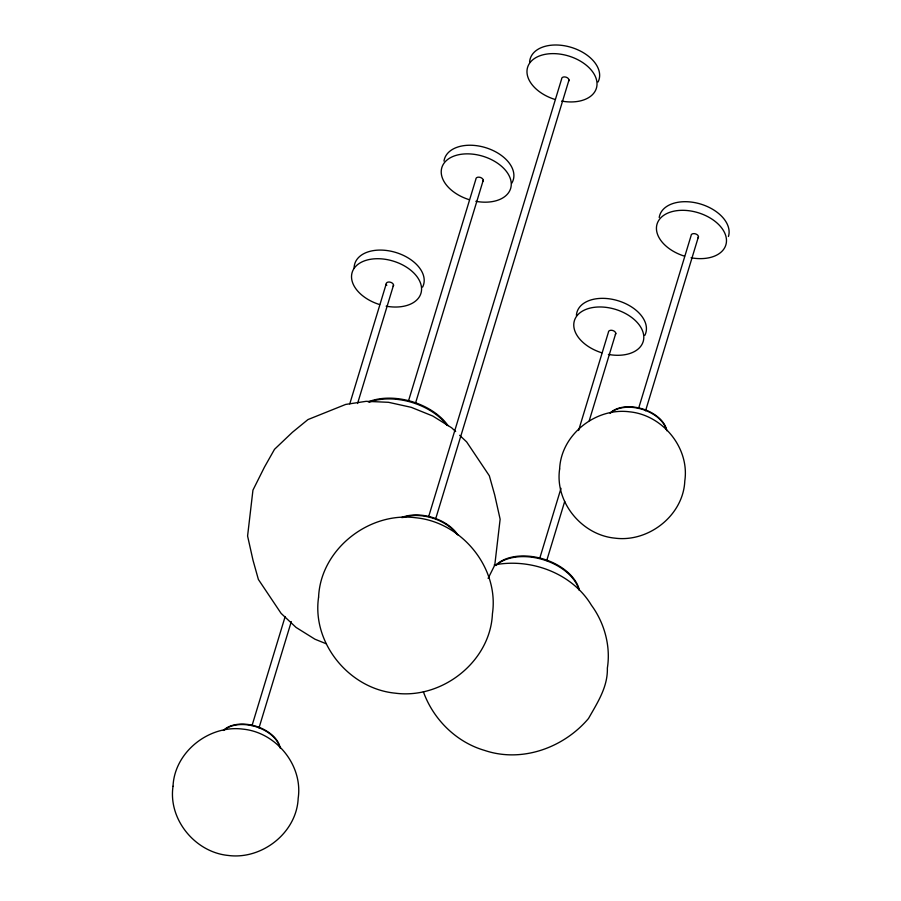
<?xml version="1.0" encoding="UTF-8"?>
<svg xmlns="http://www.w3.org/2000/svg" width="901" height="901" viewBox="0 0 901 901"><rect width="100%" height="100%" fill="white"/><g stroke="black" fill="none" stroke-linecap="round" stroke-linejoin="round"><path stroke-width="1.35" d="M252.021 725.609L285.155 616.566M349.768 403.873L386.169 284.063M258.992 727.94L291.305 621.589M357.562 403.513L393.557 285.043M408.446 401.114L475.874 179.209A3.795 2.41 16.9 0 1 480.301 177.407A3.795 2.41 16.9 0 1 482.88 181.383M415.429 403.445L483.263 180.189M428.696 516.476L561.627 78.973A3.795 2.41 16.9 0 1 566.042 77.171A3.795 2.41 16.9 0 1 568.632 81.135M435.679 518.807L569.004 79.952M539.755 558.26L560.996 488.331M578.577 430.498L608.4 332.311A3.795 2.41 16.9 0 1 612.826 330.521A3.795 2.41 16.9 0 1 615.406 334.485M546.727 560.591L564.713 501.418M589.231 420.722L615.788 333.302M638.572 408.491L691.078 235.668A3.795 2.41 16.9 0 1 695.504 233.866A3.795 2.41 16.9 0 1 698.095 237.841M645.555 410.811L698.466 236.648M488.117 578.386L494.773 565.085L500.134 519.213L494.705 494.976L489.333 475.773L466.628 441.884L459.645 435.307M494.199 564.95C530.385 557.854 572.09 572.968 591.428 605.247C604.447 622.861 610.855 646.344 607.364 668.046C607.916 686.967 597.431 702.701 588.499 718.502C563.643 747.841 521.882 763.001 484.603 750.409C456.176 742.165 433.223 719.235 423.38 691.754M326.353 643.821L314.956 639.214L296.057 627.423L281.089 613.356L258.384 579.456L253.012 560.264L247.584 536.016L252.944 490.144L264.432 467.168L274.512 449.306L292.408 432.289L307.962 419.573L345.725 404.414L366.166 401.317L388.511 402.308L411.228 407.32L432.762 416.025L451.66 427.806L455.658 431.556M684.546 256.177A35.95 22.773 16.9 0 1 663.789 215.294A35.95 22.773 16.9 0 1 723.007 229.856A35.95 22.773 16.9 0 1 691.056 257.776M659.205 217.535A35.95 22.773 16.9 0 1 699.199 203.637A35.95 22.773 16.9 0 1 728.425 236.501M610.011 413.154A31.265 19.799 16.9 0 1 642.571 408.919A31.265 19.799 16.9 0 1 666.819 430.757M610.698 412.827A31.265 19.799 16.9 0 1 641.647 409.122A31.265 19.799 16.9 0 1 666.143 429M601.857 352.82A35.95 22.773 16.9 0 1 581.111 311.949A35.95 22.773 16.9 0 1 640.329 326.511A35.95 22.773 16.9 0 1 608.378 354.431M576.403 315.395A35.95 22.773 16.9 0 1 617.41 300.54A35.95 22.773 16.9 0 1 644.834 335.352M496.079 564.916A46.255 29.294 16.9 0 1 543.472 559.048A46.255 29.294 16.9 0 1 579.411 590.369M495.888 565.569A46.255 29.294 16.9 0 1 542.312 559.408A46.255 29.294 16.9 0 1 578.881 589.671M386.788 285.38A3.795 2.41 16.9 0 1 389.637 282.047A3.795 2.41 16.9 0 1 393.185 286.225M379.636 304.572A35.95 22.773 16.9 0 1 358.88 263.689A35.95 22.773 16.9 0 1 418.098 278.251A35.95 22.773 16.9 0 1 386.146 306.171M354.138 268.363A35.95 22.773 16.9 0 1 394.278 252.021A35.95 22.773 16.9 0 1 422.603 287.092M223.392 730.474A31.265 19.799 16.9 0 1 255.963 726.229A31.265 19.799 16.9 0 1 280.2 748.078M224.079 730.137A31.265 19.799 16.9 0 1 255.828 726.668A31.265 19.799 16.9 0 1 279.839 747.413M555.084 99.482A35.95 22.773 16.9 0 1 534.327 58.599A35.95 22.773 16.9 0 1 593.545 73.161A35.95 22.773 16.9 0 1 561.593 101.081M529.619 62.045A35.95 22.773 16.9 0 1 570.637 47.19A35.95 22.773 16.9 0 1 598.05 82.002M401.564 517.557A37.211 23.572 16.9 0 1 457.967 535.025M402.623 517.613A37.211 23.572 16.9 0 1 457.077 534.484M469.331 199.718A35.95 22.773 16.9 0 1 448.574 158.835A35.95 22.773 16.9 0 1 507.792 173.397A35.95 22.773 16.9 0 1 475.841 201.317M443.99 161.076A35.95 22.773 16.9 0 1 486.686 147.989A35.95 22.773 16.9 0 1 511.7 183.308M368.272 401.869A53.17 33.675 16.9 0 1 448.079 425.689M369.354 402.116A53.17 33.675 16.9 0 1 447.031 425.306M173.026 786.28C168.093 819.313 195.044 852.245 228.223 855.454C261.932 859.948 296.733 832.704 298.175 798.309C303.108 765.276 276.156 732.344 242.988 729.134C209.269 724.641 174.479 751.885 173.026 786.28M318.594 597.104C311.746 642.987 349.183 688.724 395.246 693.173C442.076 699.424 490.403 661.582 492.419 613.818C499.267 567.934 461.83 522.197 415.755 517.748C368.937 511.498 320.61 549.34 318.594 597.104M559.634 468.959C554.712 502.003 581.663 534.924 614.831 538.134C648.551 542.627 683.341 515.383 684.794 480.988C689.727 447.955 662.764 415.034 629.596 411.825C595.888 407.331 561.086 434.564 559.634 468.959"/></g></svg>
